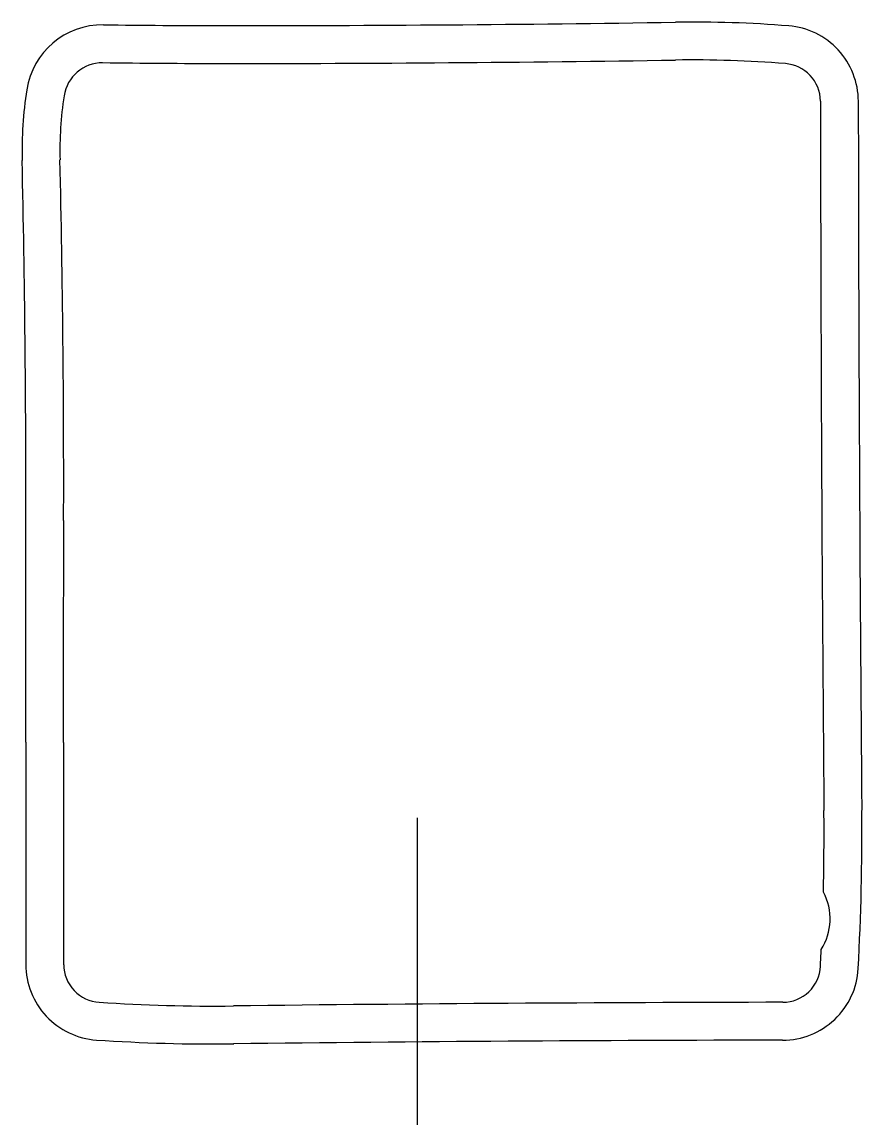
# Model space of a CAD drawing. Extents: x -52 to 59, y -41 to 105.
import ezdxf

# ---------------------------------------------------------------- set-up
doc = ezdxf.new("R2010")
doc.units = 0
doc.layers.add('MODELSKETCH_VISIBLE', color=7, linetype='CONTINUOUS')

msp = doc.modelspace()

# ---------------------------------------------------------------- linework, layer by layer
at = {"layer": 'MODELSKETCH_VISIBLE'}
msp.add_line((0, 0), (0, -40.58), dxfattribs=at)
for centre, radius, start, end in [((-25.78, 4069.31), 3964.69, 270, 270.8657), ((36.51, -52.79), 157.88, 85.428, 90.8657), ((-41.58, 94.6), 10.12, 89.2596, 171.1909), ((-25.78, 1317.69), 1213.06, 269.25958, 270), ((48.3, 94.63), 9.99, 42.714, 85.428), ((48.27, 94.61), 10.03, 0.0881, 42.714), ((-41.58, 94.6), 5.12, 89.7236, 171.6549), ((-25.78, 1317.69), 1218.06, 269.25763, 269.99805), ((-25.78, 4069.31), 3969.69, 269.9994, 270.8651), ((36.51, -52.79), 152.88, 85.4436, 90.8812), ((48.3, 94.63), 4.99, 43.1903, 85.9043), ((48.27, 94.61), 5.03, 0.5775, 43.1866), ((0.11, 88.14), 52.31, 171.1909, 181.4732), ((0.11, 88.14), 47.31, 171.2411, 181.5316), ((11765.56, 105.7), 11712.27, 180.054017, 180.512318), ((11765.56, 105.7), 11707.27, 180.054213, 180.512521), ((-1898.31, 44.32), 1846.61, 359.84486, 1.31806), ((-1898.31, 44.32), 1851.61, 359.84358, 1.31699), ((-38175.93, 39.32), 38124.23, 359.955892, 0), ((-38175.93, 39.32), 38129.23, 359.95583, 359.999928), ((12656.36, 0.19), 12708.08, 179.955892, 180.088216), ((12656.36, 0.19), 12703.08, 179.956079, 180.088403), ((-263.87, -2.1), 317.64, 358.6042, 0.5541), ((-263.87, -2.1), 322.64, 356.8319, 0.5464), ((47.07, -13.38), 7.5, 327.6559, 28.1888), ((-263.87, -2.1), 317.64, 356.8394, 357.2404), ((-41.67, -19.36), 10.03, 180.0882, 223.0792), ((-41.67, -19.36), 5.03, 180.5608, 223.5518), ((48.31, -19.38), 4.99, 313.8922, 357.3082), ((48.31, -19.38), 9.99, 313.416, 356.8319), ((-41.7, -19.39), 4.99, 223.5555, 266.6348), ((48.28, -19.35), 5.03, 270.5602, 313.8886), ((-26.93, 200.53), 225.41, 266.169, 270.6804), ((59.2, -7166.83), 7142.46, 90.087218, 90.669542), ((-41.7, -19.39), 9.99, 223.0792, 266.1584), ((48.28, -19.35), 10.03, 270.0876, 313.416), ((-26.93, 200.53), 230.41, 266.1584, 270.6699), ((59.2, -7166.83), 7137.46, 90.087551, 90.669875)]:
    msp.add_arc(centre, radius, start, end, dxfattribs=at)

doc.saveas('drawing.dxf')
